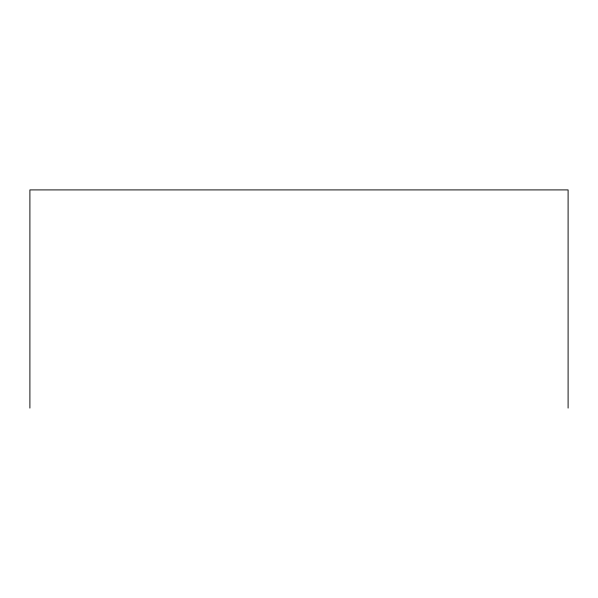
<?xml version="1.0" encoding="UTF-8"?>
<svg xmlns="http://www.w3.org/2000/svg" width="598" height="598" viewBox="0 0 598 598"><rect width="100%" height="100%" fill="white"/><g stroke="black" fill="none" stroke-linecap="round" stroke-linejoin="round"><path stroke-width="0.9" d="M568.1 408.09L568.1 189.91L29.9 189.91L29.9 408.09"/></g></svg>
